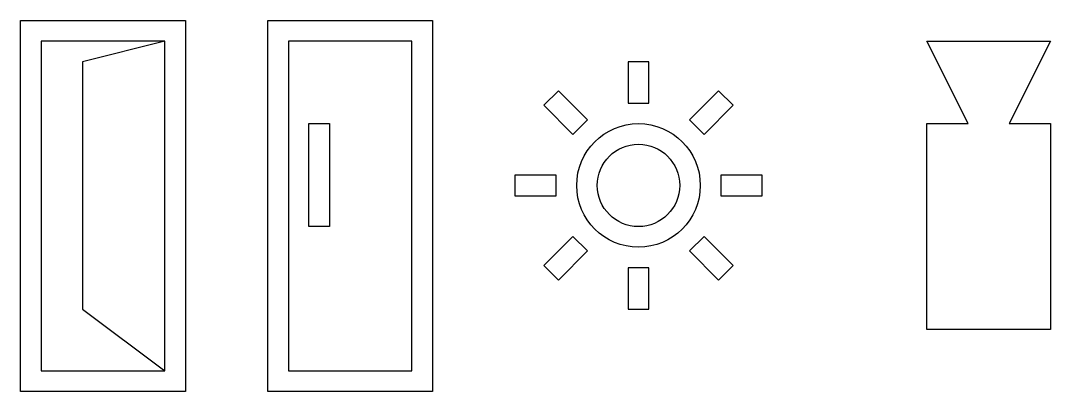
# Model space of a CAD drawing. Header units: millimetres. Extents: x 0 to 50, y 0 to 18.
import ezdxf

# ---------------------------------------------------------------- set-up
doc = ezdxf.new("R2010")
doc.units = ezdxf.units.MM

msp = doc.modelspace()

# ---------------------------------------------------------------- linework, layer by layer
for points in [[(0, 18), (8, 18), (8, 0), (0, 0)], [(12, 18), (20, 18), (20, 0), (12, 0)], [(1, 1), (7, 1), (7, 17), (1, 17)], [(13, 1), (19, 1), (19, 17), (13, 17)], [(29.5, 14), (30.5, 14), (30.5, 16), (29.5, 16)], [(26.818, 12.475), (27.525, 13.182), (26.111, 14.596), (25.404, 13.889)], [(32.475, 13.182), (33.182, 12.475), (34.596, 13.889), (33.889, 14.596)], [(14, 13), (15, 13), (15, 8), (14, 8)], [(26, 9.5), (26, 10.5), (24, 10.5), (24, 9.5)], [(34, 10.5), (34, 9.5), (36, 9.5), (36, 10.5)], [(27.525, 6.818), (26.818, 7.525), (25.404, 6.111), (26.111, 5.404)], [(33.182, 7.525), (32.475, 6.818), (33.889, 5.404), (34.596, 6.111)], [(30.5, 6), (29.5, 6), (29.5, 4), (30.5, 4)]]:
    msp.add_lwpolyline(points, close=True)
for points in [[(7, 17), (3, 16), (3, 4), (7, 1)], [(50, 13), (50, 3), (44, 3), (44, 13), (46, 13), (44, 17), (50, 17), (48, 13), (50, 13)]]:
    msp.add_lwpolyline(points)
for radius in [3, 2]:
    msp.add_circle((30, 10), radius)

doc.saveas('drawing.dxf')
